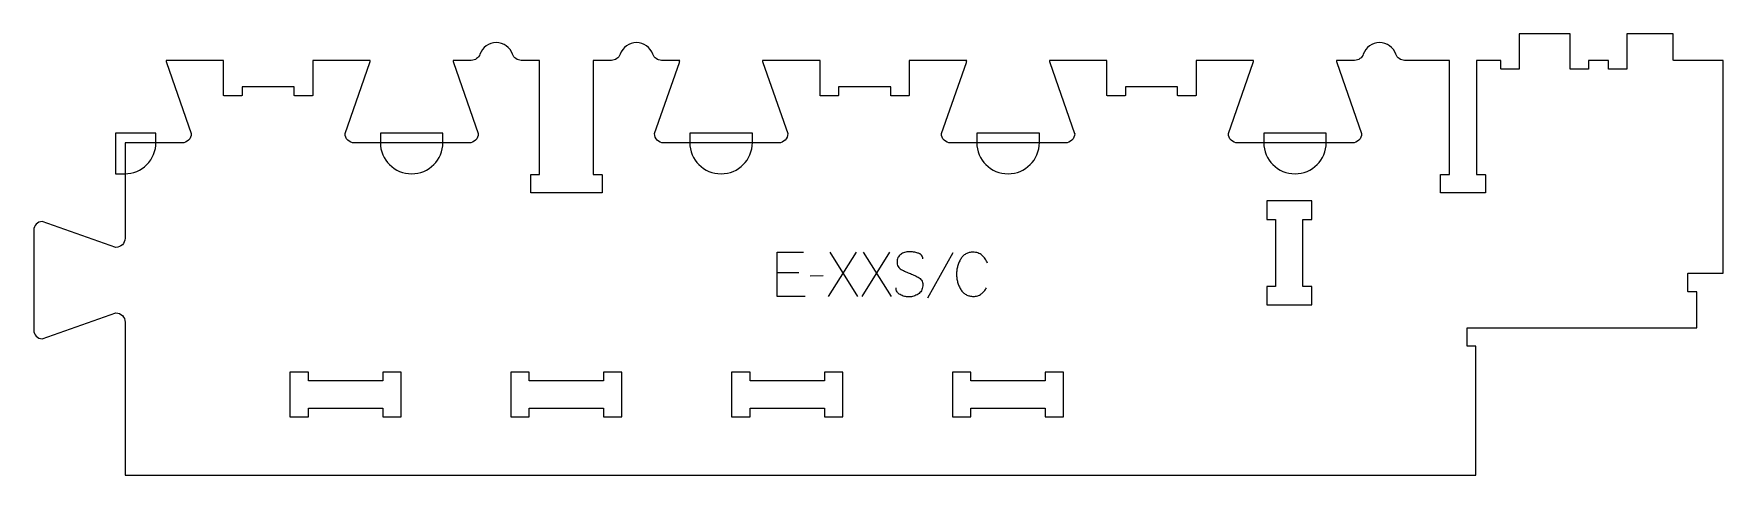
# Model space of a CAD drawing. Extents: x 0 to 1147, y 0 to 300.
import ezdxf

# ---------------------------------------------------------------- set-up
doc = ezdxf.new("R2010")
doc.units = 0
for name, color, linetype in [('1_ANYTOOL_1MMDEEP_LABELS_S', 2, 'CONTINUOUS'), ('3_ANYTOOL_CUTTHROUGH_INSID', 4, 'CONTINUOUS'), ('4_ANYTOOL_CUTTHROUGH_OUTSI', 5, 'CONTINUOUS'), ('5_ANYTOOL_HALF_MILL_9MM_IN', 3, 'CONTINUOUS')]:
    doc.layers.add(name, color=color, linetype=linetype)

msp = doc.modelspace()

# ---------------------------------------------------------------- linework, layer by layer
at = {"layer": '1_ANYTOOL_1MMDEEP_LABELS_S'}
for p, q in [((558.514937, 151.322299), (539.614937, 121.322299)), ((559.757794, 121.322299), (540.814937, 151.322299)), ((581.229223, 151.322299), (562.329223, 121.322299)), ((582.47208, 121.322299), (563.529223, 151.322299)), ((624.17208, 150.850871), (606.986366, 120.079442)), ((519.686366, 137.393728), (505.029223, 137.393728)), ((536.186366, 135.208014), (527.400651, 135.122299))]:
    msp.add_line(p, q, dxfattribs=at)
msp.add_lwpolyline([(523.97208, 121.322299), (505.029223, 121.322299), (505.029223, 151.322299), (522.857794, 151.322299)], dxfattribs=at)
for points in [[(603.857794, 146.736585, 0.071867), (603.664681, 148.073192, 0.100684), (603.038151, 149.254442, 0.047558), (602.563598, 149.730893, 0.038563), (602.013598, 150.119621, 0.037928), (601.31641, 150.467089, 0.026634), (600.579223, 150.722299, 0.028461), (597.555889, 151.408282, 0.041577), (594.47208, 151.665156, 0.036938), (592.96972, 151.554017, 0.041531), (591.504223, 151.209799, 0.041583), (590.126846, 150.632591, 0.038125), (588.857794, 149.843728, 0.057611), (587.787642, 148.851824, 0.065808), (586.993508, 147.631228, 0.06469), (586.516012, 146.171673, 0.046778), (586.37208, 144.636585, 0.052235), (586.534436, 143.086743, 0.075448), (587.079223, 141.636585, 0.076671), (587.995315, 140.463532, 0.061023), (589.200651, 139.579442, 0.021951), (592.229505, 138.052096, 0.018213), (595.37208, 136.772299, -0.02405), (598.473564, 135.466837, -0.02981), (601.414937, 133.836585, -0.068439), (602.556239, 132.870654, -0.079282), (603.364937, 131.618728, -0.076308), (603.789937, 130.040046, -0.047772), (603.814937, 128.393728, -0.046243), (603.521702, 126.712769, -0.06359), (602.87208, 125.141942, -0.064671), (601.899256, 123.857753, -0.057073), (600.643508, 122.843728, -0.067522), (597.6752, 121.480817, -0.070793), (594.450651, 120.979442, -0.064027), (591.311636, 121.341957, -0.070447), (588.386366, 122.522299, -0.054374), (587.227948, 123.371932, -0.074742), (586.329223, 124.483014, -0.075199), (585.806216, 125.789392, -0.057737), (585.643508, 127.193728)], [(647.786366, 143.822299, 0.059291), (646.250205, 146.751716, 0.066881), (644.036366, 149.200871, 0.04529), (642.71938, 150.124748, 0.046757), (641.256008, 150.791942, 0.04633), (639.616096, 151.196274, 0.037303), (637.929223, 151.322299, 0.054828), (635.423582, 151.046714, 0.073548), (633.081008, 150.149085, 0.073729), (631.111686, 148.620852, 0.056205), (629.593508, 146.629442, 0.033355), (628.372339, 144.239566, 0.034965), (627.488151, 141.706228, 0.034911), (626.958124, 139.038221, 0.031589), (626.786366, 136.322299, 0.032085), (626.960869, 133.605671, 0.035383), (627.498866, 130.938371, 0.035431), (628.397354, 128.403214, 0.033598), (629.636366, 126.015156, 0.058628), (631.198567, 124.014271, 0.073381), (633.220294, 122.495514, 0.072539), (635.666267, 121.59446, 0.05208), (638.27208, 121.322299, 0.033243), (639.713455, 121.418236, 0.042283), (641.12208, 121.729442, 0.042766), (642.364776, 122.236531, 0.044269), (643.500651, 122.950871, 0.055485), (645.512446, 124.865772, 0.045948), (647.100651, 127.150871)]]:
    msp.add_lwpolyline(points, format="xyb", dxfattribs=at)
at = {"layer": '3_ANYTOOL_CUTTHROUGH_INSID'}
for points in [[(861.749733, 115.579938), (867.999733, 115.579938), (867.999733, 128.079938), (861.999733, 128.079938), (861.999733, 173.579938), (867.999733, 173.579938), (867.999733, 186.079938), (837.499733, 186.079938), (837.499733, 173.579938), (843.499733, 173.579938), (843.499733, 128.079938), (837.499733, 128.079938), (837.499733, 115.579938)], [(236.999733, 64), (186.499733, 64), (186.499733, 70), (173.999733, 70), (173.999733, 39.5), (186.499733, 39.5), (186.499733, 45.5), (236.999733, 45.5), (236.999733, 39.5), (249.499733, 39.5), (249.499733, 70), (236.999733, 70)], [(361.749733, 64), (336.499733, 64), (336.499733, 70), (323.999733, 70), (323.999733, 39.5), (336.499733, 39.5), (336.499733, 45.5), (386.999733, 45.5), (386.999733, 39.5), (399.499733, 39.5), (399.499733, 70), (386.999733, 70), (386.999733, 64)], [(511.749733, 64), (486.499733, 64), (486.499733, 70), (473.999733, 70), (473.999733, 39.5), (486.499733, 39.5), (486.499733, 45.5), (536.999733, 45.5), (536.999733, 39.5), (549.499733, 39.5), (549.499733, 70), (536.999733, 70), (536.999733, 64)], [(686.999733, 64), (636.499733, 64), (636.499733, 70), (623.999733, 70), (623.999733, 39.5), (636.499733, 39.5), (636.499733, 45.5), (686.999733, 45.5), (686.999733, 39.5), (699.499733, 39.5), (699.499733, 70), (686.999733, 70)]]:
    msp.add_lwpolyline(points, close=True, dxfattribs=at)
at = {"layer": '4_ANYTOOL_CUTTHROUGH_OUTSI'}
msp.add_lwpolyline([(392.40417, 281.5), (379.999733, 281.5), (379.999733, 204), (385.749733, 204, -0.414214), (385.999733, 203.75), (385.999733, 191.75, -0.414214), (385.749733, 191.5), (361.749733, 191.499996), (337.749733, 191.499996, -0.414214), (337.499733, 191.749996), (337.499733, 203.749996, -0.414214), (337.749733, 203.999996), (343.499733, 203.999996), (343.499733, 281.5), (331.095295, 281.5, -0.317837), (325.202739, 285.666667, 0.707107), (303.046726, 285.666667, -0.317837), (297.15417, 281.5), (284.75517, 281.5, 0.061784), (284.990164, 280.10513), (301.885697, 231.832588, -0.084368), (301.899733, 231.75, -0.414214), (295.649733, 225.5), (217.649733, 225.5, -0.414214), (211.399733, 231.75, -0.084368), (211.413768, 231.832588), (228.312881, 280.116195, 0.061178), (228.544295, 281.5), (189.449733, 281.5), (189.449733, 257.75, -0.414214), (189.199733, 257.5), (177.199733, 257.5, -0.414214), (176.949733, 257.75), (176.949733, 263.5), (141.449733, 263.5), (141.449733, 257.75, -0.414214), (141.199733, 257.5), (129.199733, 257.5, -0.414214), (128.949733, 257.75), (128.949733, 281.5), (89.85517, 281.5, 0.061784), (90.090164, 280.10513), (106.985697, 231.832588, -0.084368), (106.999733, 231.75, -0.414214), (100.749733, 225.5), (61.999733, 225.5), (61.999727, 160.773532, -0.411451), (55.75, 154.581361, -0.084369), (55.667412, 154.595396), (5.707953, 172.081348, 0.412073), (0, 166.331501), (0, 98.331501, 0.412073), (5.707953, 92.581655), (55.667412, 110.067606, -0.084369), (55.75, 110.081642, -0.414214), (62, 103.831642), (61.999733, 0), (811.749733, 0), (979.499733, 0), (979.499733, 87.5), (973.749733, 87.5, -0.414214), (973.499733, 87.75), (973.499733, 99.75, -0.414214), (973.749733, 100), (1129.499733, 100), (1129.499733, 124.5), (1123.749733, 124.5, -0.414214), (1123.499733, 124.75), (1123.499733, 136.75, -0.414214), (1123.749733, 137), (1147.499733, 137), (1147.499733, 281.5), (1113.749733, 281.5, -0.414214), (1113.499733, 281.75), (1113.499733, 299.5), (1081.999733, 299.5), (1081.999733, 275.75, -0.414214), (1081.749733, 275.5), (1069.749733, 275.5, -0.414214), (1069.499733, 275.75), (1069.499733, 281.5), (1055.999733, 281.5), (1055.999733, 275.75, -0.414214), (1055.749733, 275.5), (1043.749733, 275.5, -0.414214), (1043.499733, 275.75), (1043.499733, 299.5), (1008.999733, 299.5), (1008.999733, 275.75, -0.414214), (1008.749733, 275.5), (996.749733, 275.5, -0.414214), (996.499733, 275.75), (996.499733, 281.5), (979.999733, 281.5), (979.999733, 204), (985.749733, 204, -0.414214), (985.999733, 203.75), (985.999733, 191.75, -0.414214), (985.749733, 191.5), (955.749733, 191.5, -0.414214), (955.499733, 191.75), (955.499733, 203.75, -0.414214), (955.749733, 204), (961.499733, 204), (961.499733, 281.5), (931.095295, 281.5, -0.317837), (925.202739, 285.666667, 0.707107), (903.046726, 285.666667, -0.317837), (897.15417, 281.5), (884.75517, 281.5, 0.061784), (884.990164, 280.10513), (901.885697, 231.832588, -0.084368), (901.899733, 231.75, -0.414214), (895.649733, 225.5), (817.649733, 225.5, -0.414214), (811.399733, 231.75, -0.084368), (811.413768, 231.832588), (828.312881, 280.116195, 0.061178), (828.544295, 281.5), (789.449733, 281.5), (789.449733, 257.75, -0.414214), (789.199733, 257.5), (777.199733, 257.5, -0.414214), (776.949733, 257.75), (776.949733, 263.5), (741.449733, 263.5), (741.449733, 257.75, -0.414214), (741.199733, 257.5), (729.199733, 257.5, -0.414214), (728.949733, 257.75), (728.949733, 281.5), (689.85517, 281.5, 0.061784), (690.090164, 280.10513), (706.985697, 231.832588, -0.084368), (706.999733, 231.75, -0.414214), (700.749733, 225.5), (622.749733, 225.5, -0.414214), (616.499733, 231.75, -0.084368), (616.513768, 231.832588), (633.412881, 280.116195, 0.061178), (633.644295, 281.5), (594.549733, 281.5), (594.549733, 257.75, -0.414214), (594.299733, 257.5), (582.299733, 257.5, -0.414214), (582.049733, 257.75), (582.049733, 263.5), (546.549733, 263.5), (546.549733, 257.75, -0.414214), (546.299733, 257.5), (534.299733, 257.5, -0.414214), (534.049733, 257.75), (534.049733, 281.5), (494.95517, 281.5, 0.061784), (495.190164, 280.10513), (512.085697, 231.832588, -0.084368), (512.099733, 231.75, -0.414214), (505.849733, 225.5), (427.849733, 225.5, -0.414214), (421.599733, 231.75, -0.084368), (421.613768, 231.832588), (438.512881, 280.116195, 0.061178), (438.744295, 281.5), (426.345295, 281.5, -0.317837), (420.452739, 285.666667, 0.707107), (398.296726, 285.666667, -0.317837)], format="xyb", close=True, dxfattribs=at)
at = {"layer": '5_ANYTOOL_HALF_MILL_9MM_IN'}
for points in [[(61.749733, 204.5, 0.414214), (82.999733, 225.75), (82.999733, 232), (55.499733, 232), (55.499733, 204.5)], [(235.399733, 226), (235.399733, 225.75, 1), (277.899733, 225.75), (277.899733, 232), (235.399733, 232)], [(445.599733, 225.75, 1), (488.099733, 225.75), (488.099733, 232), (445.599733, 232)], [(640.499733, 226), (640.499733, 225.75, 1), (682.999733, 225.75), (682.999733, 232), (640.499733, 232)], [(835.399733, 226), (835.399733, 225.75, 1), (877.899733, 225.75), (877.899733, 232), (835.399733, 232)]]:
    msp.add_lwpolyline(points, format="xyb", close=True, dxfattribs=at)

doc.saveas('drawing.dxf')
